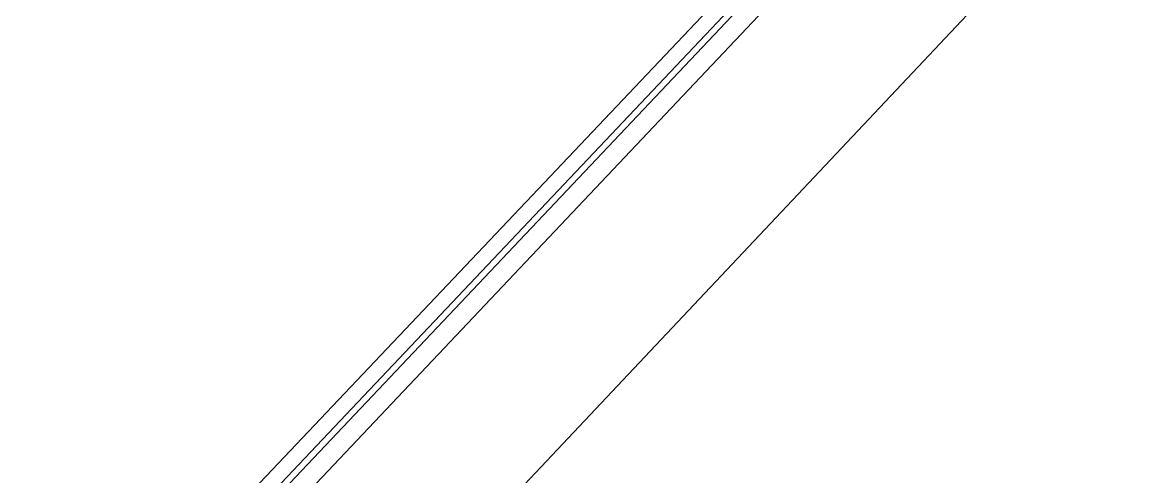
# Model space of a CAD drawing. Header units: inches. Extents: x 0 to 5379, y 0 to 5429.
# Drawn here: x 429.6 to 512.7, y 220.9 to 254.9 of the extents above; entities that cross this region are included whole.
import ezdxf

# ---------------------------------------------------------------- set-up
doc = ezdxf.new("R2010")
doc.units = ezdxf.units.IN
doc.layers.add('Top Solder', color=216, linetype='Continuous')

# ---------------------------------------------------------------- blocks, each defined once
blk = doc.blocks.new('P____DI_3333_8_125')
at = {"layer": 'Top Solder'}
blk.add_line((0.102, -1.238), (-5064.815, -5372.221), dxfattribs=at)
blk = doc.blocks.new('13_WQFN_HR__3_2__149')
at = {"layer": 'Top Solder'}
for p in [(-0.423, 1.047), (1.31, 1.075), (1.302, -1.253), (-0.423, -1.678)]:
    blk.add_line(p, (5373.4, -5085.409), dxfattribs=at)

msp = doc.modelspace()

# ---------------------------------------------------------------- block references
for name, p, rotation in [('13_WQFN_HR__3_2__149', (293.8, 55.809), 90), ('P____DI_3333_8_125', (314.394, 56.988), 180)]:
    msp.add_blockref(name, p, dxfattribs=dict(rotation=rotation))

doc.saveas('drawing.dxf')
